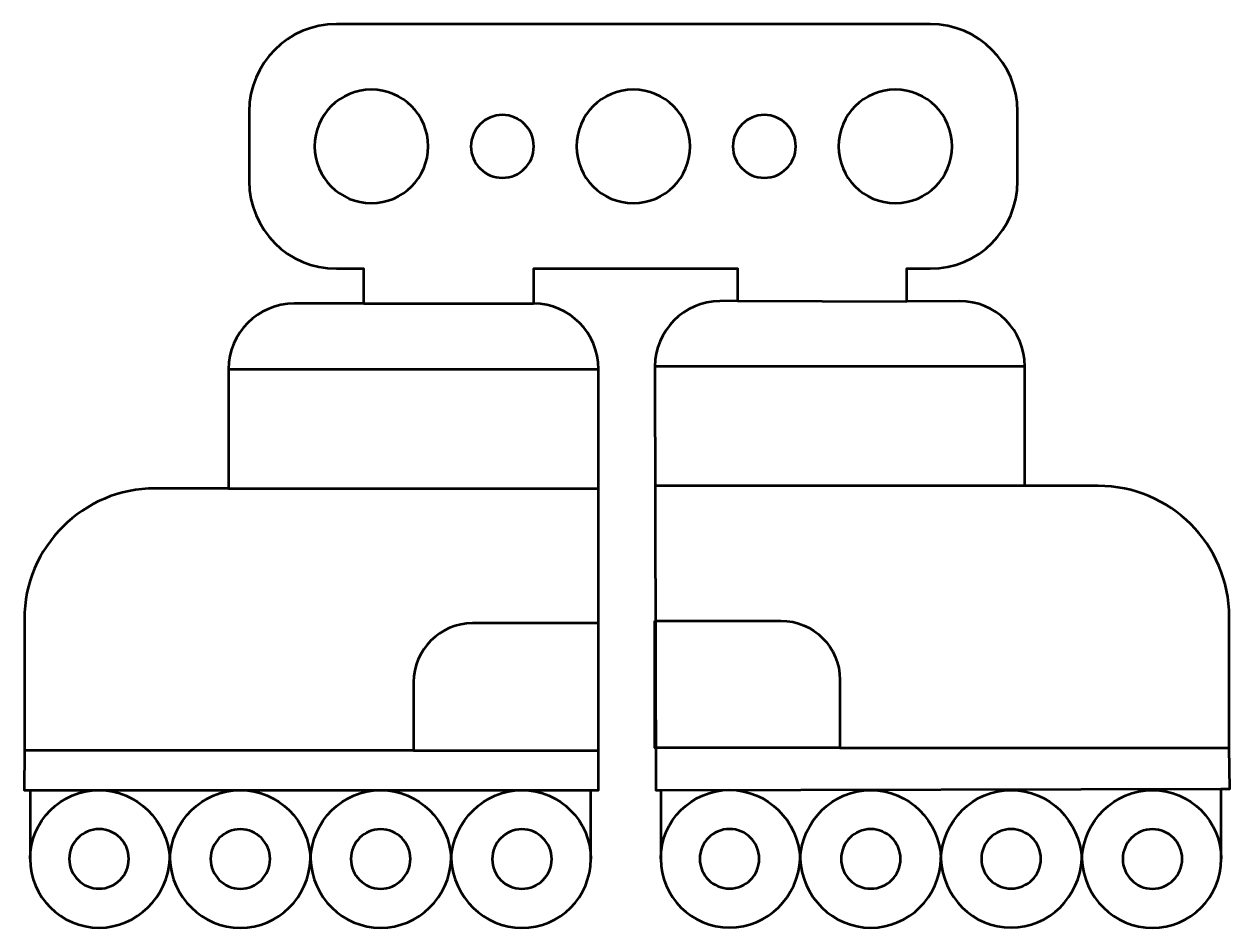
# Model space of a CAD drawing. Header units: centimetres. Extents: x -13.49 to -6.58, y -14.47 to -9.3.
import ezdxf

# ---------------------------------------------------------------- set-up
doc = ezdxf.new("R2010")
doc.units = ezdxf.units.CM
doc.header["$MEASUREMENT"] = 0
doc.layers.add('Layer 1', color=7, linetype='Continuous')

msp = doc.modelspace()

# ---------------------------------------------------------------- linework, layer by layer
at = {"layer": 'Layer 1', "lineweight": 53}
for points, knots in [([(-8.29998, -10.69996), (-8.29998, -10.69996), (-8.43341, -10.69996), (-8.43341, -10.69996), (-8.43341, -10.69996), (-8.43341, -10.69996), (-8.43341, -10.88816), (-8.43341, -10.88816), (-8.43341, -10.88816), (-8.43341, -10.88816), (-8.13312, -10.88533), (-8.13312, -10.88533), (-8.13312, -10.88533), (-7.92595, -10.88533), (-7.75795, -11.05333), (-7.75795, -11.26051), (-7.75795, -11.26051), (-7.75795, -11.26051), (-7.75795, -11.94367), (-7.75795, -11.94367), (-7.75795, -11.94367), (-7.75795, -11.94367), (-7.33805, -11.94367), (-7.33805, -11.94367), (-7.33805, -11.94367), (-6.92397, -11.94367), (-6.58794, -12.27967), (-6.58794, -12.69375), (-6.58794, -12.69375), (-6.58794, -12.69375), (-6.58794, -13.44383), (-6.58794, -13.44383), (-6.58794, -13.44383), (-6.58794, -13.44383), (-6.5841, -13.67826), (-6.5841, -13.67826), (-6.5841, -13.67826), (-6.5841, -13.67826), (-6.63365, -13.67837), (-6.63365, -13.67837), (-6.63365, -13.67837), (-6.63365, -13.67837), (-6.63366, -14.07985), (-6.63366, -14.07985), (-6.63366, -14.07985), (-6.63366, -14.29745), (-6.81005, -14.4739), (-7.02768, -14.4739), (-7.02768, -14.4739), (-7.24532, -14.4739), (-7.42174, -14.29745), (-7.43223, -14.07948), (-7.43223, -14.07948), (-7.44273, -14.29675), (-7.61915, -14.47318), (-7.83678, -14.47318), (-7.83678, -14.47318), (-8.0544, -14.47318), (-8.23082, -14.29675), (-8.23852, -14.0793), (-8.23852, -14.0793), (-8.24622, -14.29711), (-8.42264, -14.47354), (-8.64027, -14.47354), (-8.64027, -14.47354), (-8.85789, -14.47354), (-9.03431, -14.29711), (-9.0448, -14.07912), (-9.0448, -14.07912), (-9.05529, -14.29639), (-9.23172, -14.47282), (-9.44934, -14.47282), (-9.44934, -14.47282), (-9.66698, -14.47282), (-9.84341, -14.29639), (-9.84341, -14.07876), (-9.84341, -14.07876), (-9.84341, -14.07876), (-9.8434, -13.68551), (-9.8434, -13.68551), (-9.8434, -13.68551), (-9.8434, -13.68551), (-9.87093, -13.68557), (-9.87093, -13.68557), (-9.87093, -13.68557), (-9.87093, -13.68557), (-9.87619, -11.26051), (-9.87619, -11.26051), (-9.87619, -11.26051), (-9.87619, -11.05465), (-9.71031, -10.88745), (-9.50472, -10.88533), (-9.50472, -10.88533), (-9.50472, -10.88533), (-9.40284, -10.88451), (-9.40284, -10.88451), (-9.40284, -10.88451), (-9.40284, -10.88451), (-9.40284, -10.69996), (-9.40284, -10.69996), (-9.40284, -10.69996), (-9.40284, -10.69996), (-10.57068, -10.69996), (-10.57068, -10.69996), (-10.57068, -10.69996), (-10.57068, -10.69996), (-10.57068, -10.89975), (-10.57068, -10.89975), (-10.57068, -10.89975), (-10.3651, -10.90187), (-10.1992, -11.06907), (-10.1992, -11.27492), (-10.1992, -11.27492), (-10.1992, -11.27492), (-10.19925, -13.45826), (-10.19925, -13.45826), (-10.19925, -13.45826), (-10.19925, -13.45826), (-10.19929, -13.68547), (-10.19929, -13.68547), (-10.19929, -13.68547), (-10.19929, -13.68547), (-10.24395, -13.68547), (-10.24395, -13.68547), (-10.24395, -13.68547), (-10.24395, -13.68547), (-10.24396, -14.08039), (-10.24396, -14.08039), (-10.24396, -14.08039), (-10.24396, -14.29799), (-10.42035, -14.47444), (-10.63798, -14.47444), (-10.63798, -14.47444), (-10.85562, -14.47444), (-11.03204, -14.29799), (-11.04253, -14.08002), (-11.04253, -14.08002), (-11.05303, -14.29729), (-11.22945, -14.47372), (-11.44708, -14.47372), (-11.44708, -14.47372), (-11.6647, -14.47372), (-11.84112, -14.29729), (-11.84882, -14.07984), (-11.84882, -14.07984), (-11.85652, -14.29765), (-12.03294, -14.47408), (-12.25057, -14.47408), (-12.25057, -14.47408), (-12.46819, -14.47408), (-12.64461, -14.29765), (-12.6551, -14.07966), (-12.6551, -14.07966), (-12.66559, -14.29693), (-12.84202, -14.47336), (-13.05964, -14.47336), (-13.05964, -14.47336), (-13.27728, -14.47336), (-13.45371, -14.29693), (-13.45371, -14.0793), (-13.45371, -14.0793), (-13.45371, -14.0793), (-13.4537, -13.68546), (-13.4537, -13.68546), (-13.4537, -13.68546), (-13.4537, -13.68546), (-13.4887, -13.68546), (-13.4887, -13.68546), (-13.4887, -13.68546), (-13.4887, -13.68546), (-13.48745, -13.45825), (-13.48745, -13.45825), (-13.48745, -13.45825), (-13.48745, -13.45825), (-13.48744, -12.70816), (-13.48744, -12.70816), (-13.48744, -12.70816), (-13.48744, -12.29409), (-13.15142, -11.95808), (-12.73735, -11.95808), (-12.73735, -11.95808), (-12.73735, -11.95808), (-12.31745, -11.95808), (-12.31745, -11.95808), (-12.31745, -11.95808), (-12.31745, -11.95808), (-12.31745, -11.27492), (-12.31745, -11.27492), (-12.31745, -11.27492), (-12.31745, -11.06775), (-12.14945, -10.89975), (-11.94228, -10.89975), (-11.94228, -10.89975), (-11.94228, -10.89975), (-11.54568, -10.89973), (-11.54568, -10.89973), (-11.54568, -10.89973), (-11.54568, -10.89973), (-11.54568, -10.69996), (-11.54568, -10.69996), (-11.54568, -10.69996), (-11.54568, -10.69996), (-11.69998, -10.69996), (-11.69998, -10.69996), (-11.69998, -10.69996), (-11.97612, -10.69996), (-12.19998, -10.4761), (-12.19998, -10.19996), (-12.19998, -10.19996), (-12.19998, -10.19996), (-12.19998, -9.79996), (-12.19998, -9.79996), (-12.19998, -9.79996), (-12.19998, -9.52382), (-11.97612, -9.29996), (-11.69998, -9.29996), (-11.69998, -9.29996), (-11.69998, -9.29996), (-8.29998, -9.29996), (-8.29998, -9.29996), (-8.29998, -9.29996), (-8.02384, -9.29996), (-7.79998, -9.52382), (-7.79998, -9.79996), (-7.79998, -9.79996), (-7.79998, -9.79996), (-7.79998, -10.19996), (-7.79998, -10.19996), (-7.79998, -10.19996), (-7.79998, -10.4761), (-8.02384, -10.69996), (-8.29998, -10.69996)], [0, 0, 0, 0, 0.0169492, 0.0169492, 0.0169492, 0.0169492, 0.0338983, 0.0338983, 0.0338983, 0.0338983, 0.0508475, 0.0508475, 0.0508475, 0.0508475, 0.0677966, 0.0677966, 0.0677966, 0.0677966, 0.0847458, 0.0847458, 0.0847458, 0.0847458, 0.1016949, 0.1016949, 0.1016949, 0.1016949, 0.1186441, 0.1186441, 0.1186441, 0.1186441, 0.1355932, 0.1355932, 0.1355932, 0.1355932, 0.1525424, 0.1525424, 0.1525424, 0.1525424, 0.1694915, 0.1694915, 0.1694915, 0.1694915, 0.1864407, 0.1864407, 0.1864407, 0.1864407, 0.2033898, 0.2033898, 0.2033898, 0.2033898, 0.220339, 0.220339, 0.220339, 0.220339, 0.2372881, 0.2372881, 0.2372881, 0.2372881, 0.2542373, 0.2542373, 0.2542373, 0.2542373, 0.2711864, 0.2711864, 0.2711864, 0.2711864, 0.2881356, 0.2881356, 0.2881356, 0.2881356, 0.3050847, 0.3050847, 0.3050847, 0.3050847, 0.3220339, 0.3220339, 0.3220339, 0.3220339, 0.3389831, 0.3389831, 0.3389831, 0.3389831, 0.3559322, 0.3559322, 0.3559322, 0.3559322, 0.3728814, 0.3728814, 0.3728814, 0.3728814, 0.3898305, 0.3898305, 0.3898305, 0.3898305, 0.4067797, 0.4067797, 0.4067797, 0.4067797, 0.4237288, 0.4237288, 0.4237288, 0.4237288, 0.440678, 0.440678, 0.440678, 0.440678, 0.4576271, 0.4576271, 0.4576271, 0.4576271, 0.4745763, 0.4745763, 0.4745763, 0.4745763, 0.4915254, 0.4915254, 0.4915254, 0.4915254, 0.5084746, 0.5084746, 0.5084746, 0.5084746, 0.5254237, 0.5254237, 0.5254237, 0.5254237, 0.5423729, 0.5423729, 0.5423729, 0.5423729, 0.559322, 0.559322, 0.559322, 0.559322, 0.5762712, 0.5762712, 0.5762712, 0.5762712, 0.5932203, 0.5932203, 0.5932203, 0.5932203, 0.6101695, 0.6101695, 0.6101695, 0.6101695, 0.6271186, 0.6271186, 0.6271186, 0.6271186, 0.6440678, 0.6440678, 0.6440678, 0.6440678, 0.6610169, 0.6610169, 0.6610169, 0.6610169, 0.6779661, 0.6779661, 0.6779661, 0.6779661, 0.6949153, 0.6949153, 0.6949153, 0.6949153, 0.7118644, 0.7118644, 0.7118644, 0.7118644, 0.7288136, 0.7288136, 0.7288136, 0.7288136, 0.7457627, 0.7457627, 0.7457627, 0.7457627, 0.7627119, 0.7627119, 0.7627119, 0.7627119, 0.779661, 0.779661, 0.779661, 0.779661, 0.7966102, 0.7966102, 0.7966102, 0.7966102, 0.8135593, 0.8135593, 0.8135593, 0.8135593, 0.8305085, 0.8305085, 0.8305085, 0.8305085, 0.8474576, 0.8474576, 0.8474576, 0.8474576, 0.8644068, 0.8644068, 0.8644068, 0.8644068, 0.8813559, 0.8813559, 0.8813559, 0.8813559, 0.8983051, 0.8983051, 0.8983051, 0.8983051, 0.9152542, 0.9152542, 0.9152542, 0.9152542, 0.9322034, 0.9322034, 0.9322034, 0.9322034, 0.9491525, 0.9491525, 0.9491525, 0.9491525, 0.9661017, 0.9661017, 0.9661017, 0.9661017, 1, 1, 1, 1]), ([(-11.82498, -9.99996), (-11.82498, -9.82047), (-11.67947, -9.67496), (-11.49998, -9.67496), (-11.49998, -9.67496), (-11.32049, -9.67496), (-11.17498, -9.82047), (-11.17498, -9.99996), (-11.17498, -9.99996), (-11.17498, -10.17945), (-11.32049, -10.32496), (-11.49998, -10.32496), (-11.49998, -10.32496), (-11.67947, -10.32496), (-11.82498, -10.17945), (-11.82498, -9.99996)], [0, 0, 0, 0, 0.2, 0.2, 0.2, 0.2, 0.4, 0.4, 0.4, 0.4, 0.6, 0.6, 0.6, 0.6, 1, 1, 1, 1]), ([(-10.32498, -9.99996), (-10.32498, -9.82047), (-10.17947, -9.67496), (-9.99998, -9.67496), (-9.99998, -9.67496), (-9.82049, -9.67496), (-9.67498, -9.82047), (-9.67498, -9.99996), (-9.67498, -9.99996), (-9.67498, -10.17945), (-9.82049, -10.32496), (-9.99998, -10.32496), (-9.99998, -10.32496), (-10.17947, -10.32496), (-10.32498, -10.17945), (-10.32498, -9.99996)], [0, 0, 0, 0, 0.2, 0.2, 0.2, 0.2, 0.4, 0.4, 0.4, 0.4, 0.6, 0.6, 0.6, 0.6, 1, 1, 1, 1]), ([(-8.82498, -9.99996), (-8.82498, -9.82047), (-8.67947, -9.67496), (-8.49998, -9.67496), (-8.49998, -9.67496), (-8.32049, -9.67496), (-8.17498, -9.82047), (-8.17498, -9.99996), (-8.17498, -9.99996), (-8.17498, -10.17945), (-8.32049, -10.32496), (-8.49998, -10.32496), (-8.49998, -10.32496), (-8.67947, -10.32496), (-8.82498, -10.17945), (-8.82498, -9.99996)], [0, 0, 0, 0, 0.2, 0.2, 0.2, 0.2, 0.4, 0.4, 0.4, 0.4, 0.6, 0.6, 0.6, 0.6, 1, 1, 1, 1]), ([(-10.92998, -9.99996), (-10.92998, -9.90055), (-10.84939, -9.81996), (-10.74998, -9.81996), (-10.74998, -9.81996), (-10.65057, -9.81996), (-10.56998, -9.90055), (-10.56998, -9.99996), (-10.56998, -9.99996), (-10.56998, -10.09937), (-10.65057, -10.17996), (-10.74998, -10.17996), (-10.74998, -10.17996), (-10.84939, -10.17996), (-10.92998, -10.09937), (-10.92998, -9.99996)], [0, 0, 0, 0, 0.2, 0.2, 0.2, 0.2, 0.4, 0.4, 0.4, 0.4, 0.6, 0.6, 0.6, 0.6, 1, 1, 1, 1]), ([(-9.42998, -9.99996), (-9.42998, -9.90055), (-9.34939, -9.81996), (-9.24998, -9.81996), (-9.24998, -9.81996), (-9.15057, -9.81996), (-9.06998, -9.90055), (-9.06998, -9.99996), (-9.06998, -9.99996), (-9.06998, -10.09937), (-9.15057, -10.17996), (-9.24998, -10.17996), (-9.24998, -10.17996), (-9.34939, -10.17996), (-9.42998, -10.09937), (-9.42998, -9.99996)], [0, 0, 0, 0, 0.2, 0.2, 0.2, 0.2, 0.4, 0.4, 0.4, 0.4, 0.6, 0.6, 0.6, 0.6, 1, 1, 1, 1])]:
    msp.add_open_spline(points, degree=3, knots=knots, dxfattribs=at)
at = {"layer": 'Layer 1', "color": 5, "lineweight": 53}
for points in [[(-11.54393, -10.89985), (-11.54393, -10.89985), (-10.57265, -10.89985), (-10.57265, -10.89985)], [(-9.40284, -10.88451), (-9.40284, -10.88451), (-8.43341, -10.88816), (-8.43341, -10.88816)], [(-12.31745, -11.27492), (-12.31745, -11.27492), (-10.19929, -11.27492), (-10.19929, -11.27492)], [(-7.75795, -11.26051), (-7.75795, -11.26051), (-9.87611, -11.26051), (-9.87611, -11.26051)], [(-7.75795, -11.94367), (-7.75795, -11.94367), (-9.87619, -11.94367), (-9.87619, -11.94367)], [(-12.31745, -11.95808), (-12.31745, -11.95808), (-10.19921, -11.95808), (-10.19921, -11.95808)], [(-10.92057, -12.73042), (-11.1071, -12.73042), (-11.25834, -12.88165), (-11.25834, -13.0682)], [(-10.19929, -12.73042), (-10.19929, -12.73042), (-10.92057, -12.73042), (-10.92057, -12.73042)], [(-9.8761, -12.71599), (-9.8761, -12.71599), (-9.15481, -12.71599), (-9.15481, -12.71599)], [(-9.15481, -12.71599), (-8.96828, -12.71599), (-8.81705, -12.86723), (-8.81705, -13.05378)], [(-11.25834, -13.45827), (-11.25834, -13.45827), (-13.48744, -13.45825), (-13.48744, -13.45825)], [(-8.81706, -13.44386), (-8.81706, -13.44386), (-6.58794, -13.44383), (-6.58794, -13.44383)], [(-13.4537, -13.68546), (-13.4537, -13.68546), (-10.24395, -13.68546), (-10.24395, -13.68546)], [(-9.8434, -13.68551), (-9.8434, -13.68551), (-6.63365, -13.67837), (-6.63365, -13.67837)]]:
    msp.add_open_spline(points, degree=3, dxfattribs=at)
for points, knots in [([(-11.25834, -13.0682), (-11.25834, -13.0682), (-11.25834, -13.45828), (-11.25834, -13.45828), (-11.25834, -13.45828), (-11.25834, -13.45828), (-10.19929, -13.45828), (-10.19929, -13.45828), (-10.19929, -13.45828), (-10.19929, -13.45828), (-10.19929, -12.73042), (-10.19929, -12.73042)], [0, 0, 0, 0, 0.25, 0.25, 0.25, 0.25, 0.5, 0.5, 0.5, 0.5, 1, 1, 1, 1]), ([(-8.81705, -13.05378), (-8.81705, -13.05378), (-8.81705, -13.44386), (-8.81705, -13.44386), (-8.81705, -13.44386), (-8.81705, -13.44386), (-9.8761, -13.44386), (-9.8761, -13.44386), (-9.8761, -13.44386), (-9.8761, -13.44386), (-9.8761, -12.71599), (-9.8761, -12.71599)], [0, 0, 0, 0, 0.25, 0.25, 0.25, 0.25, 0.5, 0.5, 0.5, 0.5, 1, 1, 1, 1]), ([(-13.45371, -14.0793), (-13.45371, -13.86168), (-13.27728, -13.68526), (-13.05964, -13.68526), (-13.05964, -13.68526), (-12.84202, -13.68526), (-12.66559, -13.86168), (-12.6551, -14.07966), (-12.6551, -14.07966), (-12.64461, -13.86241), (-12.46819, -13.68599), (-12.25057, -13.68599), (-12.25057, -13.68599), (-12.03294, -13.68599), (-11.85652, -13.86241), (-11.84882, -14.07984), (-11.84882, -14.07984), (-11.84112, -13.86205), (-11.6647, -13.68562), (-11.44708, -13.68562), (-11.44708, -13.68562), (-11.22945, -13.68562), (-11.05303, -13.86205), (-11.04253, -14.08002), (-11.04253, -14.08002), (-11.03204, -13.86277), (-10.85562, -13.68633), (-10.63798, -13.68633), (-10.63798, -13.68633), (-10.42035, -13.68633), (-10.24396, -13.86277), (-10.24396, -14.08038)], [0, 0, 0, 0, 0.1111111, 0.1111111, 0.1111111, 0.1111111, 0.2222222, 0.2222222, 0.2222222, 0.2222222, 0.3333333, 0.3333333, 0.3333333, 0.3333333, 0.4444444, 0.4444444, 0.4444444, 0.4444444, 0.5555556, 0.5555556, 0.5555556, 0.5555556, 0.6666667, 0.6666667, 0.6666667, 0.6666667, 0.7777778, 0.7777778, 0.7777778, 0.7777778, 1, 1, 1, 1]), ([(-9.84341, -14.07876), (-9.84341, -13.86115), (-9.66698, -13.68472), (-9.44934, -13.68472), (-9.44934, -13.68472), (-9.23172, -13.68472), (-9.05529, -13.86115), (-9.0448, -14.07912), (-9.0448, -14.07912), (-9.03431, -13.86187), (-8.85789, -13.68545), (-8.64027, -13.68545), (-8.64027, -13.68545), (-8.42264, -13.68545), (-8.24622, -13.86187), (-8.23852, -14.0793), (-8.23852, -14.0793), (-8.23082, -13.86151), (-8.0544, -13.68508), (-7.83678, -13.68508), (-7.83678, -13.68508), (-7.61915, -13.68508), (-7.44273, -13.86151), (-7.43223, -14.07948), (-7.43223, -14.07948), (-7.42174, -13.86223), (-7.24532, -13.68579), (-7.02768, -13.68579), (-7.02768, -13.68579), (-6.81005, -13.68579), (-6.63366, -13.86223), (-6.63366, -14.07985)], [0, 0, 0, 0, 0.1111111, 0.1111111, 0.1111111, 0.1111111, 0.2222222, 0.2222222, 0.2222222, 0.2222222, 0.3333333, 0.3333333, 0.3333333, 0.3333333, 0.4444444, 0.4444444, 0.4444444, 0.4444444, 0.5555556, 0.5555556, 0.5555556, 0.5555556, 0.6666667, 0.6666667, 0.6666667, 0.6666667, 0.7777778, 0.7777778, 0.7777778, 0.7777778, 1, 1, 1, 1]), ([(-12.88932, -14.0793), (-12.88932, -14.17338), (-12.96557, -14.24962), (-13.05964, -14.24962), (-13.05964, -14.24962), (-13.1537, -14.24962), (-13.22997, -14.17338), (-13.22997, -14.0793), (-13.22997, -14.0793), (-13.22997, -13.98525), (-13.1537, -13.909), (-13.05964, -13.909), (-13.05964, -13.909), (-12.96557, -13.909), (-12.88932, -13.98525), (-12.88932, -14.0793)], [0, 0, 0, 0, 0.2, 0.2, 0.2, 0.2, 0.4, 0.4, 0.4, 0.4, 0.6, 0.6, 0.6, 0.6, 1, 1, 1, 1]), ([(-12.08025, -14.08003), (-12.08025, -14.1741), (-12.1565, -14.25035), (-12.25055, -14.25035), (-12.25055, -14.25035), (-12.34462, -14.25035), (-12.4209, -14.1741), (-12.4209, -14.08003), (-12.4209, -14.08003), (-12.4209, -13.98597), (-12.34462, -13.90972), (-12.25055, -13.90972), (-12.25055, -13.90972), (-12.1565, -13.90972), (-12.08025, -13.98597), (-12.08025, -14.08003)], [0, 0, 0, 0, 0.2, 0.2, 0.2, 0.2, 0.4, 0.4, 0.4, 0.4, 0.6, 0.6, 0.6, 0.6, 1, 1, 1, 1]), ([(-11.27676, -14.07966), (-11.27676, -14.17374), (-11.353, -14.24998), (-11.44706, -14.24998), (-11.44706, -14.24998), (-11.54113, -14.24998), (-11.61741, -14.17374), (-11.61741, -14.07966), (-11.61741, -14.07966), (-11.61741, -13.98561), (-11.54113, -13.90936), (-11.44706, -13.90936), (-11.44706, -13.90936), (-11.353, -13.90936), (-11.27676, -13.98561), (-11.27676, -14.07966)], [0, 0, 0, 0, 0.2, 0.2, 0.2, 0.2, 0.4, 0.4, 0.4, 0.4, 0.6, 0.6, 0.6, 0.6, 1, 1, 1, 1]), ([(-10.46766, -14.08039), (-10.46766, -14.17446), (-10.54391, -14.25071), (-10.63798, -14.25071), (-10.63798, -14.25071), (-10.73206, -14.25071), (-10.80831, -14.17446), (-10.80831, -14.08039), (-10.80831, -14.08039), (-10.80831, -13.98633), (-10.73206, -13.91008), (-10.63798, -13.91008), (-10.63798, -13.91008), (-10.54391, -13.91008), (-10.46766, -13.98633), (-10.46766, -14.08039)], [0, 0, 0, 0, 0.2, 0.2, 0.2, 0.2, 0.4, 0.4, 0.4, 0.4, 0.6, 0.6, 0.6, 0.6, 1, 1, 1, 1]), ([(-9.27902, -14.07876), (-9.27902, -14.17284), (-9.35527, -14.24908), (-9.44934, -14.24908), (-9.44934, -14.24908), (-9.5434, -14.24908), (-9.61967, -14.17284), (-9.61967, -14.07876), (-9.61967, -14.07876), (-9.61967, -13.98471), (-9.5434, -13.90846), (-9.44934, -13.90846), (-9.44934, -13.90846), (-9.35527, -13.90846), (-9.27902, -13.98471), (-9.27902, -14.07876)], [0, 0, 0, 0, 0.2, 0.2, 0.2, 0.2, 0.4, 0.4, 0.4, 0.4, 0.6, 0.6, 0.6, 0.6, 1, 1, 1, 1]), ([(-8.46995, -14.07949), (-8.46995, -14.17356), (-8.5462, -14.24981), (-8.64025, -14.24981), (-8.64025, -14.24981), (-8.73432, -14.24981), (-8.8106, -14.17356), (-8.8106, -14.07949), (-8.8106, -14.07949), (-8.8106, -13.98543), (-8.73432, -13.90918), (-8.64025, -13.90918), (-8.64025, -13.90918), (-8.5462, -13.90918), (-8.46995, -13.98543), (-8.46995, -14.07949)], [0, 0, 0, 0, 0.2, 0.2, 0.2, 0.2, 0.4, 0.4, 0.4, 0.4, 0.6, 0.6, 0.6, 0.6, 1, 1, 1, 1]), ([(-7.66646, -14.07912), (-7.66646, -14.1732), (-7.7427, -14.24944), (-7.83676, -14.24944), (-7.83676, -14.24944), (-7.93083, -14.24944), (-8.00711, -14.1732), (-8.00711, -14.07912), (-8.00711, -14.07912), (-8.00711, -13.98507), (-7.93083, -13.90882), (-7.83676, -13.90882), (-7.83676, -13.90882), (-7.7427, -13.90882), (-7.66646, -13.98507), (-7.66646, -14.07912)], [0, 0, 0, 0, 0.2, 0.2, 0.2, 0.2, 0.4, 0.4, 0.4, 0.4, 0.6, 0.6, 0.6, 0.6, 1, 1, 1, 1]), ([(-6.85736, -14.07985), (-6.85736, -14.17392), (-6.93361, -14.25017), (-7.02768, -14.25017), (-7.02768, -14.25017), (-7.12176, -14.25017), (-7.19801, -14.17392), (-7.19801, -14.07985), (-7.19801, -14.07985), (-7.19801, -13.98579), (-7.12176, -13.90954), (-7.02768, -13.90954), (-7.02768, -13.90954), (-6.93361, -13.90954), (-6.85736, -13.98579), (-6.85736, -14.07985)], [0, 0, 0, 0, 0.2, 0.2, 0.2, 0.2, 0.4, 0.4, 0.4, 0.4, 0.6, 0.6, 0.6, 0.6, 1, 1, 1, 1])]:
    msp.add_open_spline(points, degree=3, knots=knots, dxfattribs=at)

doc.saveas('drawing.dxf')
